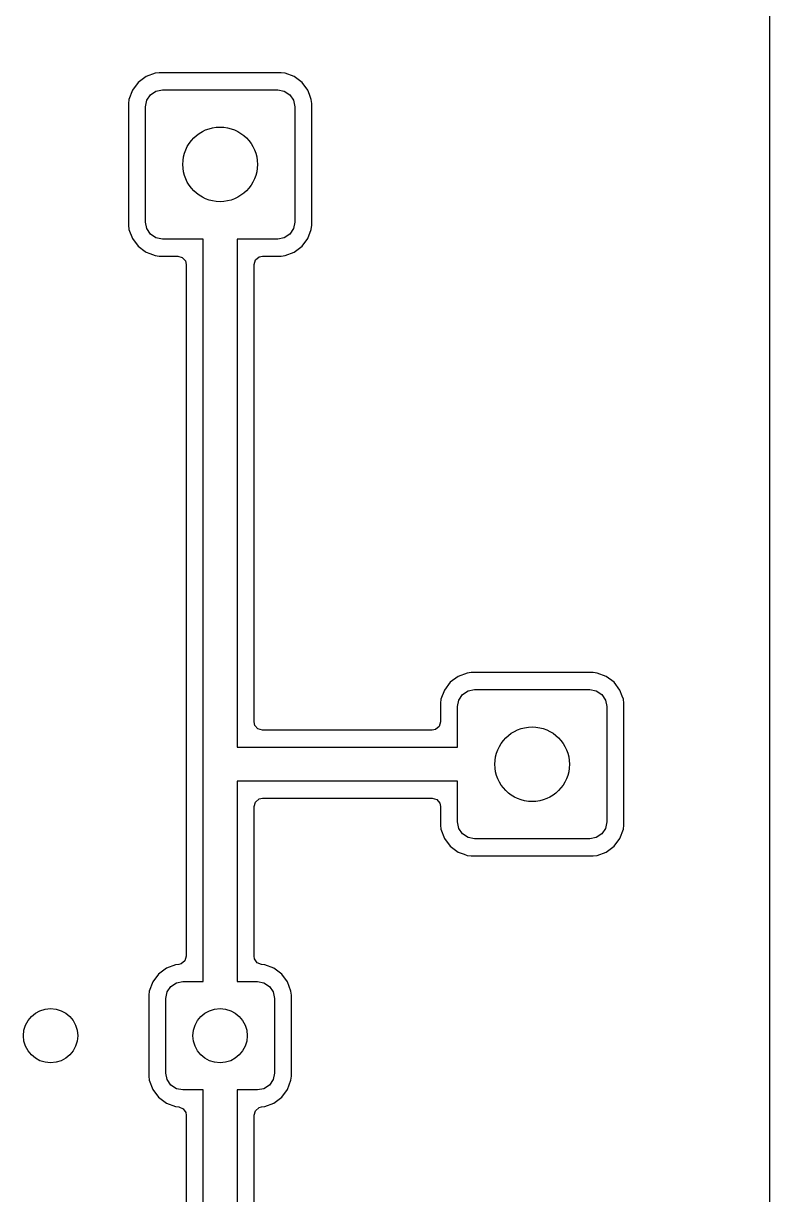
# Model space of a CAD drawing. Header units: millimetres. Extents: x 100.5 to 189.5, y -171.6 to -100.5.
# Drawn here: x 178.5 to 189.5, y -154.34 to -137.08 of the extents above; entities that cross this region are included whole.
import ezdxf

# ---------------------------------------------------------------- set-up
doc = ezdxf.new("R2010")
doc.units = ezdxf.units.MM
doc.layers.add('F.Cu', color=52, linetype='CONTINUOUS', true_color=0xb8bb26)

msp = doc.modelspace()

# ---------------------------------------------------------------- linework, layer by layer
at = {"layer": 'F.Cu', "linetype": 'CONTINUOUS'}
for p, q in [((189.5, -101.241554), (189.5, -170.758445)), ((180.307669, -137.866203), (180.192453, -137.952453)), ((180.307671, -137.866202), (180.307669, -137.866203)), ((180.442511, -137.81591), (180.307671, -137.866202)), ((180.442518, -137.815908), (180.442511, -137.81591)), ((180.502115, -137.809501), (180.442518, -137.815908)), ((180.502118, -137.8095), (180.502115, -137.809501)), ((180.502126, -137.8095), (180.502118, -137.8095)), ((182.297874, -137.8095), (180.502126, -137.8095)), ((182.297882, -137.8095), (182.297874, -137.8095)), ((182.297884, -137.809501), (182.297882, -137.8095)), ((182.357481, -137.815908), (182.297884, -137.809501)), ((182.357488, -137.81591), (182.357481, -137.815908)), ((182.492328, -137.866202), (182.357488, -137.81591)), ((182.49233, -137.866203), (182.492328, -137.866202)), ((182.492331, -137.866204), (182.49233, -137.866203)), ((182.607547, -137.952453), (182.492331, -137.866204)), ((180.106202, -138.067671), (180.05591, -138.202511)), ((180.106203, -138.067669), (180.106202, -138.067671)), ((180.192453, -137.952453), (180.106203, -138.067669)), ((180.454329, -138.07903), (180.55, -138.060001)), ((180.55, -138.060001), (182.250001, -138.06)), ((182.250001, -138.06), (182.345671, -138.07903)), ((182.693796, -138.067669), (182.607547, -137.952453)), ((182.693797, -138.067671), (182.693796, -138.067669)), ((182.717172, -138.130342), (182.693797, -138.067671)), ((180.055908, -138.202518), (180.049501, -138.262115)), ((180.05591, -138.202511), (180.055908, -138.202518)), ((180.3, -138.309999), (180.31903, -138.214329)), ((180.31903, -138.214329), (180.373223, -138.133223)), ((180.373223, -138.133223), (180.454329, -138.07903)), ((182.345671, -138.07903), (182.426777, -138.133223)), ((182.426777, -138.133223), (182.48097, -138.214329)), ((182.48097, -138.214329), (182.499999, -138.31)), ((182.744091, -138.202516), (182.717172, -138.130342)), ((182.7505, -138.262126), (182.744091, -138.202516)), ((180.049501, -138.262115), (180.0495, -138.262134)), ((180.0495, -138.262134), (180.0495, -140.057865)), ((180.300001, -140.01), (180.3, -138.309999)), ((182.499999, -138.31), (182.5, -140.010001)), ((182.7505, -140.057874), (182.7505, -138.262126)), ((180.0495, -140.057865), (180.049501, -140.057884)), ((180.049501, -140.057884), (180.055908, -140.117481)), ((180.055908, -140.117481), (180.05591, -140.117488)), ((180.05591, -140.117488), (180.106202, -140.252328)), ((180.31903, -140.105671), (180.300001, -140.01)), ((180.373223, -140.186777), (180.31903, -140.105671)), ((182.48097, -140.105671), (182.426777, -140.186777)), ((182.5, -140.010001), (182.48097, -140.105671)), ((182.693796, -140.252331), (182.744091, -140.117484)), ((182.744091, -140.117484), (182.7505, -140.057874)), ((180.106202, -140.252328), (180.106203, -140.25233)), ((180.106203, -140.25233), (180.106204, -140.252331)), ((180.106204, -140.252331), (180.192453, -140.367547)), ((180.454329, -140.24097), (180.373223, -140.186777)), ((180.549999, -140.26), (180.454329, -140.24097)), ((181.15, -140.259999), (180.549999, -140.26)), ((181.15, -151.2), (181.15, -140.259999)), ((182.25, -140.259999), (181.65, -140.259999)), ((181.65, -140.259999), (181.65, -147.75)), ((182.345671, -140.24097), (182.25, -140.259999)), ((182.426777, -140.186777), (182.345671, -140.24097)), ((182.607547, -140.367547), (182.693796, -140.252331)), ((180.192453, -140.367547), (180.293496, -140.443186)), ((180.293496, -140.443186), (180.307669, -140.453796)), ((180.307669, -140.453796), (180.307671, -140.453797)), ((180.307671, -140.453797), (180.36586, -140.4755)), ((180.36586, -140.4755), (180.442516, -140.504091)), ((182.357484, -140.504091), (182.492331, -140.453796)), ((182.492331, -140.453796), (182.607547, -140.367547)), ((180.442516, -140.504091), (180.502126, -140.5105)), ((180.502126, -140.5105), (180.7755, -140.5105)), ((180.7755, -140.5105), (180.842539, -140.530185)), ((180.842539, -140.530185), (180.888294, -140.582989)), ((180.888294, -140.582989), (180.8995, -140.6345)), ((180.8995, -140.6345), (180.8995, -150.827648)), ((181.9005, -140.6345), (181.920185, -140.567461)), ((181.9005, -147.3755), (181.9005, -140.6345)), ((181.920185, -140.567461), (181.972989, -140.521706)), ((181.972989, -140.521706), (182.0245, -140.5105)), ((182.0245, -140.5105), (182.297865, -140.5105)), ((182.297865, -140.5105), (182.297874, -140.5105)), ((182.297874, -140.5105), (182.357484, -140.504091)), ((185.042511, -146.65591), (184.907671, -146.706202)), ((185.042518, -146.655908), (185.042511, -146.65591)), ((185.102115, -146.649501), (185.042518, -146.655908)), ((185.102118, -146.6495), (185.102115, -146.649501)), ((185.102126, -146.6495), (185.102118, -146.6495)), ((186.897874, -146.6495), (185.102126, -146.6495)), ((186.897882, -146.6495), (186.897874, -146.6495)), ((186.897884, -146.649501), (186.897882, -146.6495)), ((186.957481, -146.655908), (186.897884, -146.649501)), ((186.957488, -146.65591), (186.957481, -146.655908)), ((187.092328, -146.706202), (186.957488, -146.65591)), ((184.792453, -146.792453), (184.706203, -146.907669)), ((184.907669, -146.706203), (184.792453, -146.792453)), ((184.907671, -146.706202), (184.907669, -146.706203)), ((187.09233, -146.706203), (187.092328, -146.706202)), ((187.092331, -146.706204), (187.09233, -146.706203)), ((187.207547, -146.792453), (187.092331, -146.706204)), ((187.292855, -146.906412), (187.207547, -146.792453)), ((184.706202, -146.907671), (184.65591, -147.042511)), ((184.706203, -146.907669), (184.706202, -146.907671)), ((184.91903, -147.054329), (184.973223, -146.973223)), ((184.973223, -146.973223), (185.054329, -146.91903)), ((185.054329, -146.91903), (185.15, -146.900001)), ((185.15, -146.900001), (186.850001, -146.9)), ((186.850001, -146.9), (186.945671, -146.91903)), ((186.945671, -146.91903), (187.026777, -146.973223)), ((187.026777, -146.973223), (187.08097, -147.054329)), ((187.293796, -146.907669), (187.292855, -146.906412)), ((187.293797, -146.907671), (187.293796, -146.907669)), ((187.326628, -146.995696), (187.293797, -146.907671)), ((187.344091, -147.042516), (187.326628, -146.995696)), ((184.649501, -147.102115), (184.6495, -147.102134)), ((184.6495, -147.102134), (184.6495, -147.3755)), ((184.655908, -147.042518), (184.649501, -147.102115)), ((184.65591, -147.042511), (184.655908, -147.042518)), ((184.9, -147.149999), (184.91903, -147.054329)), ((184.9, -147.75), (184.9, -147.149999)), ((187.08097, -147.054329), (187.099999, -147.15)), ((187.099999, -147.15), (187.1, -148.850001)), ((187.3505, -147.102126), (187.344091, -147.042516)), ((187.3505, -148.897874), (187.3505, -147.102126)), ((181.911706, -147.427011), (181.9005, -147.3755)), ((184.6495, -147.3755), (184.629815, -147.442539)), ((181.957461, -147.479815), (181.911706, -147.427011)), ((182.0245, -147.4995), (181.957461, -147.479815)), ((184.5255, -147.4995), (182.0245, -147.4995)), ((184.577011, -147.488294), (184.5255, -147.4995)), ((184.629815, -147.442539), (184.577011, -147.488294)), ((181.65, -147.75), (184.9, -147.75)), ((184.900001, -148.25), (181.65, -148.25)), ((181.65, -148.25), (181.65, -151.2)), ((184.900001, -148.85), (184.900001, -148.25)), ((181.9005, -148.6245), (181.920185, -148.557461)), ((181.920185, -148.557461), (181.972989, -148.511706)), ((181.972989, -148.511706), (182.0245, -148.5005)), ((182.0245, -148.5005), (184.5255, -148.5005)), ((184.5255, -148.5005), (184.592539, -148.520185)), ((184.592539, -148.520185), (184.638294, -148.572989)), ((184.638294, -148.572989), (184.6495, -148.6245)), ((181.9005, -150.827648), (181.9005, -148.6245)), ((184.6495, -148.6245), (184.6495, -148.897865)), ((184.6495, -148.897865), (184.649501, -148.897884)), ((184.649501, -148.897884), (184.655908, -148.957481)), ((184.91903, -148.945671), (184.900001, -148.85)), ((187.1, -148.850001), (187.08097, -148.945671)), ((187.344091, -148.957484), (187.3505, -148.897874)), ((184.655908, -148.957481), (184.65591, -148.957488)), ((184.65591, -148.957488), (184.706202, -149.092328)), ((184.706202, -149.092328), (184.706203, -149.09233)), ((184.706203, -149.09233), (184.706204, -149.092331)), ((184.706204, -149.092331), (184.792453, -149.207547)), ((184.973223, -149.026777), (184.91903, -148.945671)), ((185.054329, -149.08097), (184.973223, -149.026777)), ((185.149999, -149.1), (185.054329, -149.08097)), ((186.85, -149.099999), (185.149999, -149.1)), ((186.945671, -149.08097), (186.85, -149.099999)), ((187.026777, -149.026777), (186.945671, -149.08097)), ((187.08097, -148.945671), (187.026777, -149.026777)), ((187.207547, -149.207547), (187.293796, -149.092331)), ((187.293796, -149.092331), (187.344091, -148.957484)), ((184.792453, -149.207547), (184.907669, -149.293796)), ((187.092331, -149.293796), (187.207547, -149.207547)), ((184.907669, -149.293796), (184.907671, -149.293797)), ((184.907671, -149.293797), (184.995696, -149.326628)), ((184.995696, -149.326628), (185.042516, -149.344091)), ((185.042516, -149.344091), (185.102126, -149.3505)), ((185.102126, -149.3505), (185.102135, -149.3505)), ((185.102135, -149.3505), (186.897865, -149.3505)), ((186.897865, -149.3505), (186.897874, -149.3505)), ((186.897874, -149.3505), (186.957484, -149.344091)), ((186.957484, -149.344091), (187.092331, -149.293796)), ((180.8995, -150.827648), (180.879815, -150.894687)), ((181.906845, -150.866806), (181.9005, -150.827648)), ((180.607664, -151.006206), (180.492455, -151.092452)), ((180.607671, -151.006202), (180.607664, -151.006206)), ((180.742516, -150.955909), (180.607671, -151.006202)), ((180.788755, -150.950938), (180.742516, -150.955909)), ((180.827011, -150.940442), (180.788755, -150.950938)), ((180.879815, -150.894687), (180.827011, -150.940442)), ((181.946693, -150.924199), (181.906845, -150.866806)), ((182.011243, -150.950937), (181.946693, -150.924199)), ((182.057483, -150.955908), (182.011243, -150.950937)), ((182.192328, -151.006202), (182.057483, -150.955908)), ((182.192335, -151.006206), (182.192328, -151.006202)), ((182.307544, -151.092452), (182.192335, -151.006206)), ((180.492452, -151.092455), (180.406206, -151.207664)), ((180.492455, -151.092452), (180.492452, -151.092455)), ((182.307547, -151.092455), (182.307544, -151.092452)), ((182.393793, -151.207664), (182.307547, -151.092455)), ((180.355908, -151.342517), (180.349501, -151.402116)), ((180.406202, -151.207671), (180.355908, -151.342517)), ((180.406206, -151.207664), (180.406202, -151.207671)), ((180.6, -151.45), (180.61903, -151.354329)), ((180.61903, -151.354329), (180.673223, -151.273223)), ((180.673223, -151.273223), (180.754329, -151.21903)), ((180.754329, -151.21903), (180.85, -151.2)), ((180.85, -151.2), (181.15, -151.2)), ((181.65, -151.2), (181.95, -151.2)), ((181.95, -151.2), (182.045671, -151.21903)), ((182.045671, -151.21903), (182.126777, -151.273223)), ((182.126777, -151.273223), (182.18097, -151.354329)), ((182.18097, -151.354329), (182.2, -151.45)), ((182.393795, -151.207668), (182.393793, -151.207664)), ((182.393796, -151.207669), (182.393795, -151.207668)), ((182.444091, -151.342517), (182.393796, -151.207669)), ((182.450499, -151.402128), (182.444091, -151.342517)), ((180.349501, -151.402123), (180.3495, -151.402135)), ((180.3495, -151.402135), (180.3495, -152.59787)), ((180.349501, -151.402116), (180.349501, -151.402123)), ((180.6, -152.55), (180.6, -151.45)), ((182.2, -151.45), (182.2, -152.55)), ((182.4505, -152.597873), (182.450499, -151.402128)), ((180.61903, -152.645671), (180.6, -152.55)), ((182.2, -152.55), (182.18097, -152.645671)), ((180.3495, -152.59787), (180.349501, -152.597876)), ((180.349501, -152.597876), (180.355908, -152.657483)), ((180.355908, -152.657483), (180.406202, -152.792328)), ((180.673223, -152.726777), (180.61903, -152.645671)), ((180.754329, -152.78097), (180.673223, -152.726777)), ((182.126777, -152.726777), (182.045671, -152.78097)), ((182.18097, -152.645671), (182.126777, -152.726777)), ((182.393796, -152.792331), (182.444091, -152.657483)), ((182.444091, -152.657483), (182.4505, -152.597873)), ((180.406202, -152.792328), (180.406206, -152.792335)), ((180.406206, -152.792335), (180.492452, -152.907544)), ((180.492452, -152.907544), (180.492455, -152.907547)), ((180.492455, -152.907547), (180.607664, -152.993793)), ((180.85, -152.8), (180.754329, -152.78097)), ((181.15, -152.8), (180.85, -152.8)), ((181.15, -157.241809), (181.15, -152.8)), ((181.95, -152.8), (181.65, -152.8)), ((181.65, -152.8), (181.65, -157.241809)), ((182.045671, -152.78097), (181.95, -152.8)), ((182.192331, -152.993796), (182.307546, -152.907546)), ((182.307546, -152.907546), (182.393796, -152.792331)), ((180.607664, -152.993793), (180.607671, -152.993797)), ((180.607671, -152.993797), (180.742516, -153.044091)), ((180.742516, -153.044091), (180.788757, -153.049063)), ((180.788757, -153.049063), (180.853307, -153.075801)), ((180.853307, -153.075801), (180.893155, -153.133194)), ((181.920185, -153.105312), (181.972989, -153.059557)), ((181.972989, -153.059557), (182.011247, -153.049061)), ((182.011247, -153.049061), (182.057483, -153.044091)), ((182.057483, -153.044091), (182.192331, -152.993796)), ((180.893155, -153.133194), (180.8995, -153.172352)), ((180.8995, -153.172352), (180.8995, -157.004718)), ((181.9005, -153.172351), (181.920185, -153.105312)), ((181.9005, -157.004718), (181.9005, -153.172351))]:
    msp.add_line(p, q, dxfattribs=at)
at = {"layer": 'F.Cu'}
for centre, radius in [((181.4, -139.16), 0.55), ((181.4, -139.16), 0.55), ((186, -148), 0.55), ((186, -148), 0.55), ((178.9, -152), 0.4), ((178.9, -152), 0.4), ((181.4, -152), 0.4), ((181.4, -152), 0.4)]:
    msp.add_circle(centre, radius, dxfattribs=at)

doc.saveas('drawing.dxf')
